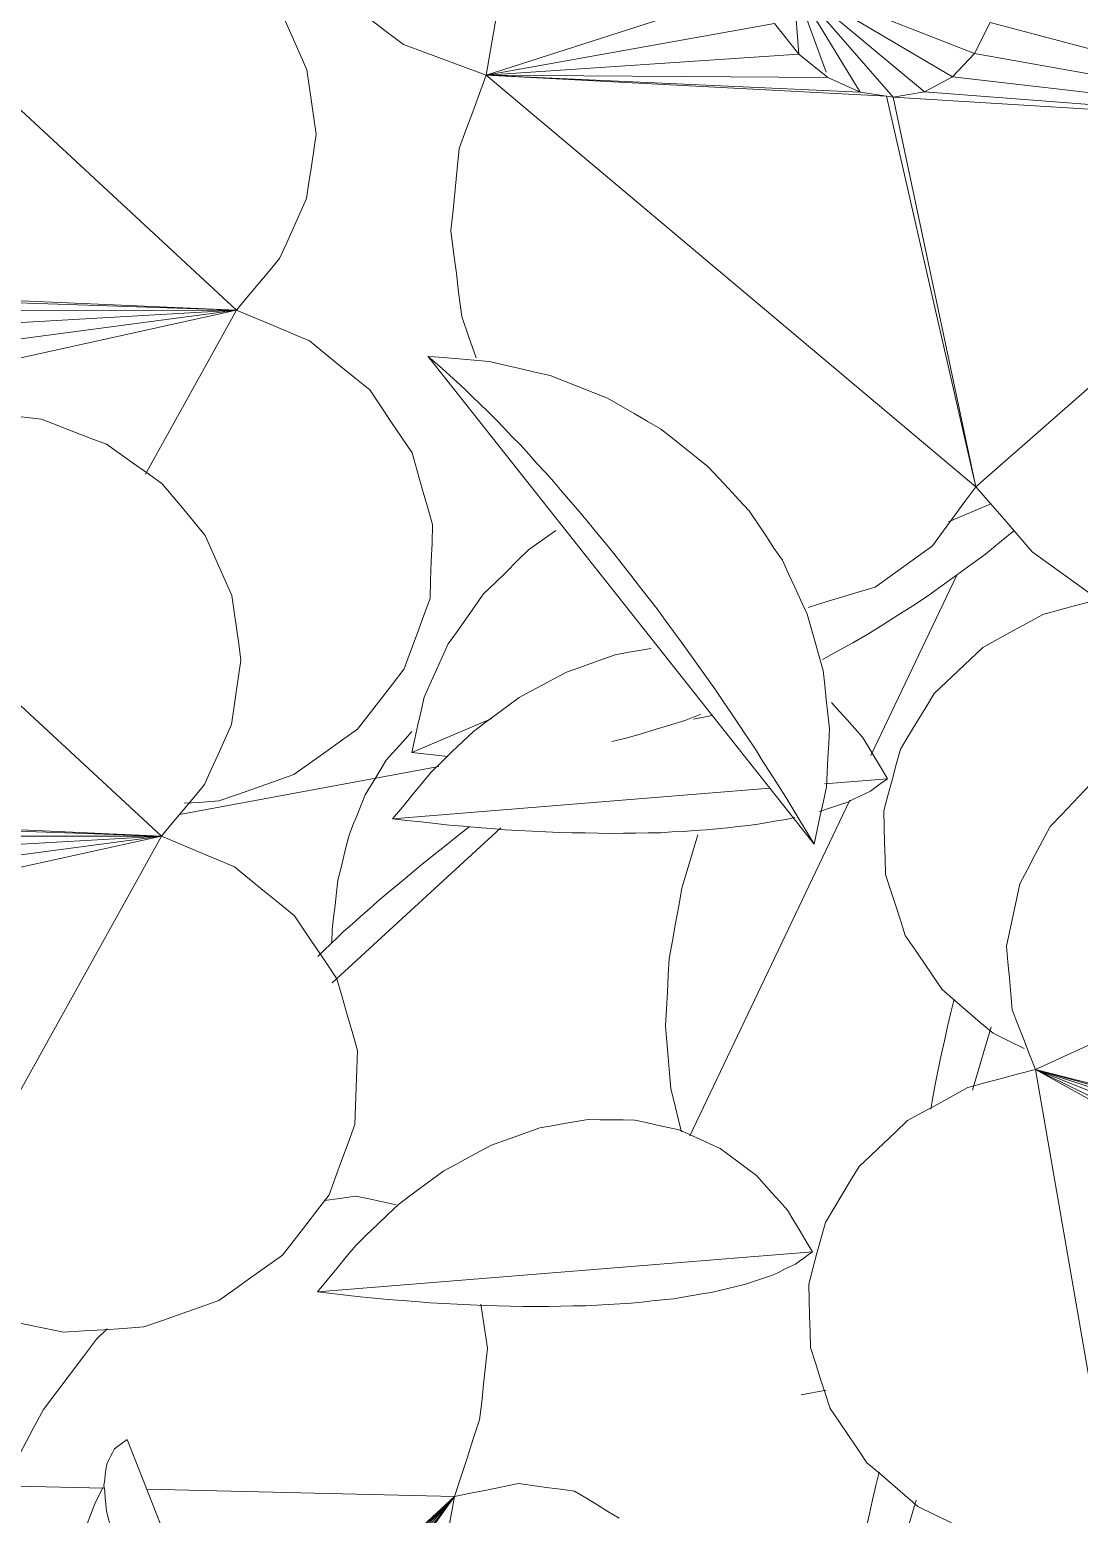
# Model space of a CAD drawing. Header units: metres. Extents: x -18.34 to -13.25, y -25.49 to -16.26.
# Drawn here: x -15.2278 to -15.1553, y -21.1743 to -21.0717 of the extents above; entities that cross this region are included whole.
import ezdxf

# ---------------------------------------------------------------- set-up
doc = ezdxf.new("R2010")
doc.units = ezdxf.units.M
doc.layers.add('Importações nas famílias', color=7, linetype='Continuous', lineweight=5)
doc.layers.add('Vegetação', color=7, linetype='Continuous', lineweight=5)

# ---------------------------------------------------------------- blocks, each defined once
blk = doc.blocks.new('Planta_pergolado_12200 - plantas pergolado_skp_Component_12-V3897-Pavimento 02 - Executivo')
at = {"layer": 'Importações nas famílias', "color": 9}
blk.add_line((-0.10183, 0.46275), (-0.13554, 0.43607), dxfattribs=at)
at = {"layer": 'Importações nas famílias', "color": 9, "flags": 128}
for points in [[(-0.10183, 0.46275), (-0.10227, 0.46225), (-0.10271, 0.46174), (-0.10316, 0.46124), (-0.1036, 0.46074)], [(-0.1022, 0.45848), (-0.1021, 0.45955), (-0.10201, 0.46061), (-0.10192, 0.46168), (-0.10184, 0.46261)], [(-0.1036, 0.46074), (-0.10411, 0.4602), (-0.10463, 0.45967), (-0.10514, 0.45913), (-0.10565, 0.4586)], [(-0.10565, 0.4586), (-0.10623, 0.45804), (-0.10681, 0.45748), (-0.10739, 0.45692), (-0.10796, 0.45636)], [(-0.10317, 0.4543), (-0.10293, 0.45535), (-0.10268, 0.45639), (-0.10244, 0.45743), (-0.1022, 0.45848)], [(-0.10796, 0.45636), (-0.1086, 0.45578), (-0.10924, 0.45521), (-0.10987, 0.45463), (-0.11051, 0.45405)], [(-0.11051, 0.45405), (-0.1112, 0.45346), (-0.11189, 0.45287), (-0.11258, 0.45228), (-0.11327, 0.45169)], [(-0.10473, 0.45034), (-0.10434, 0.45133), (-0.10395, 0.45232), (-0.10356, 0.45331), (-0.10317, 0.4543)], [(-0.11327, 0.45169), (-0.114, 0.4511), (-0.11473, 0.45051), (-0.11546, 0.44991), (-0.11619, 0.44932)], [(-0.10685, 0.44667), (-0.10632, 0.44759), (-0.10579, 0.4485), (-0.10526, 0.44942), (-0.10473, 0.45034)], [(-0.11619, 0.44932), (-0.11696, 0.44872), (-0.11773, 0.44813), (-0.1185, 0.44754), (-0.11927, 0.44694)], [(-0.11927, 0.44694), (-0.12006, 0.44636), (-0.12086, 0.44577), (-0.12165, 0.44519), (-0.12245, 0.4446)], [(-0.10946, 0.44338), (-0.10881, 0.44421), (-0.10815, 0.44503), (-0.1075, 0.44585), (-0.10685, 0.44667)], [(-0.12245, 0.4446), (-0.12326, 0.44403), (-0.12407, 0.44346), (-0.12489, 0.44289), (-0.1257, 0.44232)], [(-0.11251, 0.44056), (-0.11175, 0.44127), (-0.11099, 0.44197), (-0.11022, 0.44268), (-0.10946, 0.44338)], [(-0.1257, 0.44232), (-0.12652, 0.44177), (-0.12735, 0.44122), (-0.12817, 0.44067), (-0.12899, 0.44012)], [(-0.12899, 0.44012), (-0.12982, 0.4396), (-0.13064, 0.43908), (-0.13146, 0.43856), (-0.13229, 0.43803)], [(-0.11593, 0.43826), (-0.11508, 0.43884), (-0.11422, 0.43941), (-0.11337, 0.43999), (-0.11251, 0.44056)], [(-0.13229, 0.43803), (-0.1331, 0.43754), (-0.13391, 0.43705), (-0.13473, 0.43656), (-0.13554, 0.43607)], [(-0.11964, 0.43655), (-0.11871, 0.43698), (-0.11779, 0.4374), (-0.11686, 0.43783), (-0.11593, 0.43826)], [(-0.13554, 0.43607), (-0.13456, 0.43586), (-0.13357, 0.43564), (-0.13258, 0.43543), (-0.13159, 0.43521)], [(-0.12355, 0.43545), (-0.12257, 0.43572), (-0.12159, 0.436), (-0.12062, 0.43627), (-0.11964, 0.43655)], [(-0.13159, 0.43521), (-0.13059, 0.43516), (-0.12958, 0.43511), (-0.12857, 0.43505), (-0.12756, 0.435)], [(-0.12756, 0.435), (-0.12656, 0.43511), (-0.12555, 0.43523), (-0.12455, 0.43534), (-0.12355, 0.43545)]]:
    blk.add_lwpolyline(points, dxfattribs=at)
blk = doc.blocks.new('Planta_pergolado_12200 - plantas pergolado_skp_Component_12-V2000-Pavimento 02 - Executivo')
at = {"layer": 'Importações nas famílias', "color": 9}
blk.add_line((-0.16648, -0.47036), (-0.16372, -0.43618), dxfattribs=at)
at = {"layer": 'Importações nas famílias', "color": 9, "flags": 128}
for points in [[(-0.16457, -0.43736), (-0.16435, -0.43707), (-0.16414, -0.43677), (-0.16393, -0.43647), (-0.16372, -0.43618)], [(-0.16372, -0.43618), (-0.163, -0.43661), (-0.16228, -0.43704), (-0.16156, -0.43747), (-0.16084, -0.43791)], [(-0.16532, -0.43894), (-0.16513, -0.43854), (-0.16494, -0.43815), (-0.16475, -0.43776), (-0.16457, -0.43736)], [(-0.16084, -0.43791), (-0.16024, -0.43844), (-0.15964, -0.43898), (-0.15904, -0.43951), (-0.15844, -0.44005)], [(-0.16597, -0.44088), (-0.16581, -0.44039), (-0.16565, -0.43991), (-0.16548, -0.43942), (-0.16532, -0.43894)], [(-0.15844, -0.44005), (-0.15797, -0.44068), (-0.1575, -0.44131), (-0.15704, -0.44193), (-0.15657, -0.44256)], [(-0.16652, -0.44317), (-0.16638, -0.4426), (-0.16625, -0.44203), (-0.16611, -0.44145), (-0.16597, -0.44088)], [(-0.15657, -0.44256), (-0.15625, -0.44327), (-0.15593, -0.44397), (-0.15561, -0.44468), (-0.15529, -0.44538)], [(-0.16695, -0.44579), (-0.16684, -0.44514), (-0.16673, -0.44448), (-0.16662, -0.44383), (-0.16652, -0.44317)], [(-0.16725, -0.4487), (-0.16718, -0.44797), (-0.1671, -0.44725), (-0.16702, -0.44652), (-0.16695, -0.44579)], [(-0.15529, -0.44538), (-0.15512, -0.44615), (-0.15495, -0.44691), (-0.15478, -0.44768), (-0.15461, -0.44845)], [(-0.16744, -0.45187), (-0.16739, -0.45108), (-0.16735, -0.45029), (-0.1673, -0.44949), (-0.16725, -0.4487)], [(-0.15461, -0.44845), (-0.1546, -0.44925), (-0.15459, -0.45006), (-0.15458, -0.45087), (-0.15456, -0.45168)], [(-0.1675, -0.45528), (-0.16748, -0.45442), (-0.16747, -0.45357), (-0.16745, -0.45272), (-0.16744, -0.45187)], [(-0.15456, -0.45168), (-0.15471, -0.45251), (-0.15485, -0.45334), (-0.155, -0.45418), (-0.15514, -0.45501)], [(-0.16743, -0.45886), (-0.16744, -0.45797), (-0.16746, -0.45707), (-0.16748, -0.45617), (-0.1675, -0.45528)], [(-0.15514, -0.45501), (-0.15544, -0.45584), (-0.15574, -0.45668), (-0.15604, -0.45752), (-0.15634, -0.45835)], [(-0.15634, -0.45835), (-0.15678, -0.45917), (-0.15722, -0.45999), (-0.15767, -0.46082), (-0.15811, -0.46164)], [(-0.16723, -0.4626), (-0.16728, -0.46167), (-0.16733, -0.46073), (-0.16738, -0.4598), (-0.16743, -0.45886)], [(-0.16692, -0.46645), (-0.167, -0.46549), (-0.16708, -0.46453), (-0.16715, -0.46357), (-0.16723, -0.4626)], [(-0.15811, -0.46164), (-0.15869, -0.46242), (-0.15927, -0.46321), (-0.15985, -0.46399), (-0.16043, -0.46478)], [(-0.16043, -0.46478), (-0.16114, -0.46551), (-0.16184, -0.46625), (-0.16254, -0.46698), (-0.16325, -0.46771)], [(-0.16648, -0.47036), (-0.16659, -0.46939), (-0.1667, -0.46841), (-0.16681, -0.46743), (-0.16692, -0.46645)], [(-0.16325, -0.46771), (-0.16405, -0.46838), (-0.16486, -0.46904), (-0.16567, -0.4697), (-0.16648, -0.47036)]]:
    blk.add_lwpolyline(points, dxfattribs=at)
blk = doc.blocks.new('Planta_pergolado_12200 - plantas pergolado_skp_Component_12-V675-Pavimento 02 - Executivo')
at = {"layer": 'Importações nas famílias', "color": 9}
for p, q in [((-0.2864, -0.44083), (-0.26669, -0.43502)), ((-0.26477, -0.43757), (-0.26568, -0.43781))]:
    blk.add_line(p, q, dxfattribs=at)
at = {"layer": 'Importações nas famílias', "color": 9, "flags": 128}
for points in [[(-0.27252, -0.42964), (-0.27172, -0.42935), (-0.27093, -0.42906), (-0.27014, -0.42878), (-0.26954, -0.42856)], [(-0.27561, -0.43117), (-0.27483, -0.43079), (-0.27406, -0.43041), (-0.27329, -0.43002), (-0.27252, -0.42964)], [(-0.27857, -0.43308), (-0.27783, -0.43261), (-0.27709, -0.43213), (-0.27635, -0.43165), (-0.27561, -0.43117)], [(-0.28138, -0.43535), (-0.28068, -0.43478), (-0.27997, -0.43422), (-0.27927, -0.43365), (-0.27857, -0.43308)], [(-0.284, -0.43794), (-0.28334, -0.43729), (-0.28269, -0.43664), (-0.28203, -0.436), (-0.28138, -0.43535)], [(-0.2864, -0.44083), (-0.2858, -0.44011), (-0.2852, -0.43938), (-0.2846, -0.43866), (-0.284, -0.43794)], [(-0.26568, -0.43781), (-0.26667, -0.43803), (-0.26765, -0.43825), (-0.26864, -0.43847), (-0.26962, -0.43869)], [(-0.26962, -0.43869), (-0.27065, -0.43888), (-0.27169, -0.43907), (-0.27272, -0.43926), (-0.27376, -0.43945)], [(-0.278, -0.44007), (-0.27906, -0.44018), (-0.28013, -0.4403), (-0.28119, -0.44041), (-0.28225, -0.44053)], [(-0.27376, -0.43945), (-0.27482, -0.4396), (-0.27588, -0.43976), (-0.27694, -0.43991), (-0.278, -0.44007)], [(-0.28225, -0.44053), (-0.28329, -0.4406), (-0.28433, -0.44068), (-0.28537, -0.44075), (-0.2864, -0.44083)]]:
    blk.add_lwpolyline(points, dxfattribs=at)
blk = doc.blocks.new('Planta_pergolado_12200 - plantas pergolado_skp_Component_17-V3899-Pavimento 02 - Executivo')
at = {"layer": 'Importações nas famílias', "color": 9}
for p, q in [((-0.18432, 0.41503), (-0.15111, 0.42078)), ((-0.16268, 0.39996), (-0.15111, 0.42078)), ((-0.16164, 0.39933), (-0.15111, 0.42078)), ((-0.16021, 0.39782), (-0.15111, 0.42078)), ((-0.15918, 0.39595), (-0.15111, 0.42078)), ((-0.15111, 0.42078), (-0.15862, 0.39384)), ((-0.15111, 0.42078), (-0.15857, 0.39165)), ((-0.13588, 0.38752), (-0.15111, 0.42078))]:
    blk.add_line(p, q, dxfattribs=at)
at = {"layer": 'Importações nas famílias', "color": 9, "flags": 128}
for points in [[(-0.17453, 0.43495), (-0.17348, 0.4353), (-0.17243, 0.43564), (-0.17138, 0.43598), (-0.17033, 0.43632)], [(-0.17033, 0.43632), (-0.16923, 0.43635), (-0.16813, 0.43638), (-0.16704, 0.43641), (-0.16594, 0.43644)], [(-0.16594, 0.43644), (-0.16487, 0.43615), (-0.16381, 0.43587), (-0.16274, 0.43558), (-0.16168, 0.43529)], [(-0.17828, 0.43242), (-0.17734, 0.43305), (-0.17641, 0.43369), (-0.17547, 0.43432), (-0.17453, 0.43495)], [(-0.16168, 0.43529), (-0.16071, 0.43471), (-0.15975, 0.43413), (-0.15879, 0.43355), (-0.15782, 0.43296)], [(-0.15782, 0.43296), (-0.15703, 0.43212), (-0.15623, 0.43128), (-0.15544, 0.43045), (-0.15464, 0.42961)], [(-0.1813, 0.4289), (-0.18054, 0.42978), (-0.17979, 0.43066), (-0.17903, 0.43154), (-0.17828, 0.43242)], [(-0.1834, 0.42462), (-0.18287, 0.42569), (-0.18235, 0.42676), (-0.18183, 0.42783), (-0.1813, 0.4289)], [(-0.15464, 0.42961), (-0.15407, 0.42857), (-0.1535, 0.42753), (-0.15293, 0.42649), (-0.15235, 0.42545)], [(-0.15235, 0.42545), (-0.15204, 0.42428), (-0.15173, 0.42312), (-0.15142, 0.42195), (-0.15111, 0.42078)], [(-0.14698, 0.4224), (-0.14588, 0.42249), (-0.14479, 0.42258), (-0.14369, 0.42268), (-0.1426, 0.42277)], [(-0.1426, 0.42277), (-0.14152, 0.42254), (-0.14044, 0.42232), (-0.13937, 0.4221), (-0.13829, 0.42187)], [(-0.15111, 0.42078), (-0.15008, 0.42119), (-0.14904, 0.42159), (-0.14801, 0.42199), (-0.14698, 0.4224)], [(-0.13829, 0.42187), (-0.1373, 0.42134), (-0.13631, 0.42082), (-0.13532, 0.42029), (-0.13433, 0.41977)], [(-0.13433, 0.41977), (-0.1335, 0.41897), (-0.13266, 0.41818), (-0.13183, 0.41739), (-0.131, 0.4166)]]:
    blk.add_lwpolyline(points, dxfattribs=at)
blk = doc.blocks.new('Planta_pergolado_12200 - plantas pergolado_skp_Component_16-V3900-Pavimento 02 - Executivo')
at = {"extrusion": (0, 0, -1), "zscale": -1, "rotation": 180}
for name, p in [('Planta_pergolado_12200 - plantas pergolado_skp_Component_12-V2000-Pavimento 02 - Executivo', (0, 0)), ('Planta_pergolado_12200 - plantas pergolado_skp_Component_12-V675-Pavimento 02 - Executivo', (-0.08583, -0.006))]:
    blk.add_blockref(name, p, dxfattribs=at)
for name in ['Planta_pergolado_12200 - plantas pergolado_skp_Component_12-V3897-Pavimento 02 - Executivo', 'Planta_pergolado_12200 - plantas pergolado_skp_Component_17-V3899-Pavimento 02 - Executivo']:
    blk.add_blockref(name, (0, 0))
blk = doc.blocks.new('Planta_pergolado_12200 - plantas pergolado_skp_Component_12-V694-Pavimento 02 - Executivo')
at = {"layer": 'Importações nas famílias', "color": 9}
for p, q in [((-0.13138, -0.43535), (-0.13103, -0.43099)), ((-0.13383, -0.43799), (-0.13369, -0.43741)), ((-0.13379, -0.46518), (-0.13168, -0.43912))]:
    blk.add_line(p, q, dxfattribs=at)
at = {"layer": 'Importações nas famílias', "color": 9, "flags": 128}
for points in [[(-0.13188, -0.43218), (-0.13166, -0.43188), (-0.13145, -0.43159), (-0.13124, -0.43129), (-0.13103, -0.43099)], [(-0.13103, -0.43099), (-0.13031, -0.43142), (-0.12959, -0.43186), (-0.12887, -0.43229), (-0.12815, -0.43272)], [(-0.13263, -0.43375), (-0.13244, -0.43336), (-0.13225, -0.43296), (-0.13207, -0.43257), (-0.13188, -0.43218)], [(-0.12815, -0.43272), (-0.12755, -0.43326), (-0.12695, -0.43379), (-0.12635, -0.43433), (-0.12575, -0.43486)], [(-0.13329, -0.43569), (-0.13312, -0.43521), (-0.13296, -0.43472), (-0.1328, -0.43424), (-0.13263, -0.43375)], [(-0.13426, -0.4406), (-0.13415, -0.43995), (-0.13404, -0.4393), (-0.13394, -0.43864), (-0.13383, -0.43799)], [(-0.13456, -0.44352), (-0.13449, -0.44279), (-0.13441, -0.44206), (-0.13433, -0.44133), (-0.13426, -0.4406)], [(-0.13475, -0.44669), (-0.1347, -0.4459), (-0.13466, -0.4451), (-0.13461, -0.44431), (-0.13456, -0.44352)], [(-0.13481, -0.45009), (-0.13479, -0.44924), (-0.13478, -0.44839), (-0.13476, -0.44754), (-0.13475, -0.44669)], [(-0.12202, -0.44733), (-0.12217, -0.44816), (-0.12231, -0.44899), (-0.12245, -0.44982)], [(-0.13474, -0.45368), (-0.13476, -0.45278), (-0.13477, -0.45188), (-0.13479, -0.45099), (-0.13481, -0.45009)], [(-0.12245, -0.44982), (-0.12275, -0.45066), (-0.12305, -0.45149), (-0.12335, -0.45233), (-0.12365, -0.45317)], [(-0.12365, -0.45317), (-0.12409, -0.45399), (-0.12454, -0.45481), (-0.12498, -0.45563), (-0.12542, -0.45645)], [(-0.13455, -0.45742), (-0.13459, -0.45648), (-0.13464, -0.45555), (-0.13469, -0.45461), (-0.13474, -0.45368)], [(-0.12542, -0.45645), (-0.126, -0.45724), (-0.12659, -0.45802), (-0.12717, -0.45881), (-0.12775, -0.45959)], [(-0.13423, -0.46126), (-0.13431, -0.4603), (-0.13439, -0.45934), (-0.13447, -0.45838), (-0.13455, -0.45742)], [(-0.12775, -0.45959), (-0.12845, -0.46033), (-0.12915, -0.46106), (-0.12985, -0.46179), (-0.13056, -0.46253)], [(-0.13379, -0.46518), (-0.1339, -0.4642), (-0.13401, -0.46322), (-0.13412, -0.46224), (-0.13423, -0.46126)], [(-0.13056, -0.46253), (-0.13137, -0.46319), (-0.13217, -0.46385), (-0.13298, -0.46451), (-0.13379, -0.46518)]]:
    blk.add_lwpolyline(points, dxfattribs=at)
blk = doc.blocks.new('Planta_pergolado_12200 - plantas pergolado_skp_Component_12-V695-Pavimento 02 - Executivo')
at = {"layer": 'Importações nas famílias', "color": 9}
for p, q in [((-0.15254, -0.42513), (-0.14817, -0.42384)), ((-0.14626, -0.42639), (-0.14717, -0.42663))]:
    blk.add_line(p, q, dxfattribs=at)
at = {"layer": 'Importações nas famílias', "color": 9, "flags": 128}
for points in [[(-0.14717, -0.42663), (-0.14815, -0.42685), (-0.14914, -0.42707), (-0.15012, -0.42729), (-0.15111, -0.42751)], [(-0.15111, -0.42751), (-0.15214, -0.4277), (-0.15317, -0.42789), (-0.15385, -0.42801)]]:
    blk.add_lwpolyline(points, dxfattribs=at)
blk = doc.blocks.new('Planta_pergolado_12200 - plantas pergolado_skp_Component_17-V3918-Pavimento 02 - Executivo')
at = {"layer": 'Importações nas famílias', "color": 9}
for p, q in [((-0.12935, 0.4137), (-0.11876, 0.41554)), ((-0.12761, 0.39907), (-0.11988, 0.41297)), ((-0.12895, 0.39415), (-0.12005, 0.41229)), ((-0.12752, 0.39263), (-0.12053, 0.41028)), ((-0.12649, 0.39076), (-0.12081, 0.40824)), ((-0.12075, 0.40726), (-0.12593, 0.38865)), ((-0.12071, 0.40667), (-0.12588, 0.38646)), ((-0.1032, 0.38234), (-0.10936, 0.3958)), ((-0.13038, 0.39289), (-0.12895, 0.39415)), ((-0.12895, 0.39415), (-0.12752, 0.39263)), ((-0.13408, 0.38886), (-0.12752, 0.39263)), ((-0.12752, 0.39263), (-0.12649, 0.39076)), ((-0.13526, 0.38783), (-0.12649, 0.39076)), ((-0.12649, 0.39076), (-0.12593, 0.38865)), ((-0.13527, 0.38752), (-0.12593, 0.38865)), ((-0.12593, 0.38865), (-0.12588, 0.38646)), ((-0.13531, 0.38693), (-0.12634, 0.38433)), ((-0.13527, 0.38722), (-0.12588, 0.38646)), ((-0.13522, 0.38655), (-0.12729, 0.3824)), ((-0.12597, 0.38603), (-0.12699, 0.35603)), ((-0.12597, 0.38603), (-0.12634, 0.38433)), ((-0.12588, 0.38646), (-0.12597, 0.38603)), ((-0.1032, 0.38234), (-0.12597, 0.38603)), ((-0.12588, 0.38646), (-0.1032, 0.38234)), ((-0.13455, 0.38558), (-0.12865, 0.38081)), ((-0.12634, 0.38433), (-0.12729, 0.3824)), ((-0.12634, 0.38433), (-0.12699, 0.35603)), ((-0.13336, 0.3833), (-0.13034, 0.37967)), ((-0.12729, 0.3824), (-0.12865, 0.38081)), ((-0.12729, 0.3824), (-0.12699, 0.35603)), ((-0.12699, 0.35603), (-0.1032, 0.38234)), ((-0.12865, 0.38081), (-0.13034, 0.37967)), ((-0.12865, 0.38081), (-0.12699, 0.35603)), ((-0.13034, 0.37967), (-0.13184, 0.37918)), ((-0.13034, 0.37967), (-0.12699, 0.35603)), ((-0.13126, 0.37476), (-0.12699, 0.35603)), ((-0.12699, 0.35603), (-0.13621, 0.36127))]:
    blk.add_line(p, q, dxfattribs=at)
at = {"layer": 'Importações nas famílias', "color": 9, "flags": 128}
for points in [[(-0.14185, 0.42977), (-0.14079, 0.43011), (-0.13974, 0.43045), (-0.13869, 0.4308), (-0.13764, 0.43114)], [(-0.13764, 0.43114), (-0.13654, 0.43117), (-0.13544, 0.4312), (-0.13435, 0.43123), (-0.13325, 0.43126)], [(-0.13325, 0.43126), (-0.13219, 0.43097), (-0.13112, 0.43068), (-0.13005, 0.4304), (-0.12899, 0.43011)], [(-0.12899, 0.43011), (-0.12802, 0.42953), (-0.12706, 0.42894), (-0.1261, 0.42836), (-0.12513, 0.42778)], [(-0.14559, 0.42723), (-0.14465, 0.42787), (-0.14372, 0.4285), (-0.14278, 0.42913), (-0.14185, 0.42977)], [(-0.12513, 0.42778), (-0.12434, 0.42694), (-0.12354, 0.4261), (-0.12275, 0.42526), (-0.12195, 0.42442)], [(-0.14861, 0.42371), (-0.14786, 0.42459), (-0.1471, 0.42547), (-0.14634, 0.42635), (-0.14559, 0.42723)], [(-0.14966, 0.42157), (-0.14914, 0.42264), (-0.14861, 0.42371)], [(-0.12195, 0.42442), (-0.12138, 0.42338), (-0.12081, 0.42234), (-0.12024, 0.4213), (-0.11967, 0.42027)], [(-0.11967, 0.42027), (-0.11936, 0.4191), (-0.11904, 0.41793), (-0.11873, 0.41676), (-0.11852, 0.41597)], [(-0.09483, 0.39317), (-0.0953, 0.39207), (-0.09578, 0.39097), (-0.09625, 0.38988), (-0.09672, 0.38878)], [(-0.09672, 0.38878), (-0.09744, 0.38786), (-0.09815, 0.38693), (-0.09886, 0.38601), (-0.09958, 0.38509)], [(-0.09958, 0.38509), (-0.10048, 0.3844), (-0.10139, 0.38371), (-0.10229, 0.38303), (-0.1032, 0.38234)], [(-0.1032, 0.38234), (-0.10253, 0.38137), (-0.10186, 0.3804), (-0.10119, 0.37944), (-0.10053, 0.37847)], [(-0.10053, 0.37847), (-0.10011, 0.37735), (-0.09969, 0.37622), (-0.09927, 0.3751), (-0.09885, 0.37397)], [(-0.09885, 0.37397), (-0.09871, 0.37276), (-0.09857, 0.37156), (-0.09843, 0.37035), (-0.09829, 0.36914)], [(-0.09829, 0.36914), (-0.09843, 0.36794), (-0.09857, 0.36673), (-0.09872, 0.36553), (-0.09886, 0.36432)], [(-0.09886, 0.36432), (-0.09928, 0.3632), (-0.0997, 0.36208), (-0.10012, 0.36095), (-0.10055, 0.35983)], [(-0.16013, 0.35726), (-0.16022, 0.35864), (-0.16029, 0.35974)], [(-0.10055, 0.35983), (-0.10121, 0.35887), (-0.10188, 0.3579), (-0.10255, 0.35694), (-0.10322, 0.35597)], [(-0.15834, 0.35207), (-0.15879, 0.35337), (-0.15923, 0.35466), (-0.15968, 0.35596), (-0.16013, 0.35726)], [(-0.12699, 0.35603), (-0.12751, 0.35477), (-0.12803, 0.35351), (-0.12855, 0.35225), (-0.12907, 0.35099)], [(-0.12351, 0.35306), (-0.12438, 0.3538), (-0.12525, 0.35455), (-0.12612, 0.35529), (-0.12699, 0.35603)], [(-0.10322, 0.35597), (-0.10409, 0.35524), (-0.10496, 0.3545), (-0.10583, 0.35376), (-0.1067, 0.35302)], [(-0.11946, 0.35119), (-0.12047, 0.35166), (-0.12148, 0.35212), (-0.1225, 0.35259), (-0.12351, 0.35306)], [(-0.1067, 0.35302), (-0.10772, 0.35256), (-0.10873, 0.35209), (-0.10974, 0.35163), (-0.11076, 0.35117)], [(-0.15528, 0.34768), (-0.15604, 0.34878), (-0.15681, 0.34988), (-0.15757, 0.35097), (-0.15834, 0.35207)], [(-0.12907, 0.35099), (-0.1299, 0.34995), (-0.13073, 0.34891), (-0.13155, 0.34787), (-0.13238, 0.34683)], [(-0.11511, 0.35054), (-0.1162, 0.3507), (-0.11728, 0.35087), (-0.11837, 0.35103), (-0.11946, 0.35119)], [(-0.11076, 0.35117), (-0.11185, 0.35101), (-0.11293, 0.35086), (-0.11402, 0.3507), (-0.11511, 0.35054)], [(-0.1512, 0.34445), (-0.15222, 0.34526), (-0.15324, 0.34607), (-0.15426, 0.34687), (-0.15528, 0.34768)], [(-0.13238, 0.34683), (-0.13344, 0.3461), (-0.13451, 0.34537), (-0.13557, 0.34464), (-0.13663, 0.34392)], [(-0.14647, 0.34267), (-0.14765, 0.34312), (-0.14883, 0.34356), (-0.15002, 0.34401), (-0.1512, 0.34445)], [(-0.13663, 0.34392), (-0.13784, 0.34356), (-0.13905, 0.3432), (-0.14026, 0.34285), (-0.14147, 0.34249)], [(-0.14147, 0.34249), (-0.14272, 0.34253), (-0.14397, 0.34258), (-0.14522, 0.34263), (-0.14647, 0.34267)]]:
    blk.add_lwpolyline(points, dxfattribs=at)
blk = doc.blocks.new('Planta_pergolado_12200 - plantas pergolado_skp_Component_16-V3919-Pavimento 02 - Executivo')
at = {"extrusion": (0, 0, -1), "zscale": -1, "rotation": 180}
for name in ['Planta_pergolado_12200 - plantas pergolado_skp_Component_12-V694-Pavimento 02 - Executivo', 'Planta_pergolado_12200 - plantas pergolado_skp_Component_12-V695-Pavimento 02 - Executivo']:
    blk.add_blockref(name, (0, 0), dxfattribs=at)
blk.add_blockref('Planta_pergolado_12200 - plantas pergolado_skp_Component_17-V3918-Pavimento 02 - Executivo', (0, 0))
blk = doc.blocks.new('Planta_pergolado_12200 - plantas pergolado_skp_-V3952-Pavimento 02 - Executivo')
at = {"layer": 'Importações nas famílias', "color": 9}
blk.add_line((-0.17326, 0.43523), (-0.1736, 0.43697), dxfattribs=at)
for name in ['Planta_pergolado_12200 - plantas pergolado_skp_Component_16-V3900-Pavimento 02 - Executivo', 'Planta_pergolado_12200 - plantas pergolado_skp_Component_16-V3919-Pavimento 02 - Executivo']:
    blk.add_blockref(name, (0, 0))
blk = doc.blocks.new('Planta_pergolado_12200 - plantas pergolado_skp_-V4061-Pavimento 02 - Executivo')
blk.add_blockref('Planta_pergolado_12200 - plantas pergolado_skp_-V3952-Pavimento 02 - Executivo', (0, 0))
blk = doc.blocks.new('Planta_pergolado_12200 - plantas pergolado_skp_Component_17-V2296-Pavimento 02 - Executivo')
at = {"layer": 'Importações nas famílias', "color": 9}
for p, q in [((-0.13498, -0.48115), (-0.16562, -0.49814)), ((-0.14008, -0.50417), (-0.13498, -0.48115)), ((-0.13814, -0.50479), (-0.13498, -0.48115)), ((-0.13641, -0.50593), (-0.13498, -0.48115)), ((-0.13502, -0.50752), (-0.13498, -0.48115)), ((-0.13498, -0.48115), (-0.11062, -0.50745)), ((-0.13405, -0.50944), (-0.13498, -0.48115)), ((-0.13367, -0.51115), (-0.13498, -0.48115))]:
    blk.add_line(p, q, dxfattribs=at)
at = {"layer": 'Importações nas famílias', "color": 9, "flags": 128}
for points in [[(-0.1498, -0.4676), (-0.15108, -0.46765), (-0.15236, -0.4677), (-0.15364, -0.46774), (-0.15492, -0.46779)], [(-0.14485, -0.46903), (-0.14609, -0.46867), (-0.14733, -0.46832), (-0.14857, -0.46796), (-0.1498, -0.4676)], [(-0.15492, -0.46779), (-0.15613, -0.46823), (-0.15735, -0.46868), (-0.15856, -0.46912), (-0.15977, -0.46957)], [(-0.15977, -0.46957), (-0.16082, -0.47038), (-0.16186, -0.47118), (-0.1629, -0.47199), (-0.16394, -0.47279)], [(-0.1405, -0.47195), (-0.14159, -0.47122), (-0.14268, -0.47049), (-0.14377, -0.46976), (-0.14485, -0.46903)], [(-0.16394, -0.47279), (-0.16473, -0.47389), (-0.16551, -0.47499), (-0.16629, -0.47609), (-0.16708, -0.47719)], [(-0.13711, -0.4761), (-0.13796, -0.47507), (-0.13881, -0.47403), (-0.13965, -0.47299), (-0.1405, -0.47195)], [(-0.12282, -0.47566), (-0.12393, -0.47582), (-0.12505, -0.47598), (-0.12616, -0.47614), (-0.12727, -0.4763)], [(-0.11837, -0.47628), (-0.11948, -0.47613), (-0.12059, -0.47597), (-0.12171, -0.47581), (-0.12282, -0.47566)], [(-0.13498, -0.48115), (-0.13551, -0.47989), (-0.13605, -0.47863), (-0.13658, -0.47736), (-0.13711, -0.4761)], [(-0.12727, -0.4763), (-0.12831, -0.47677), (-0.12935, -0.47724), (-0.13038, -0.47771), (-0.13142, -0.47818)], [(-0.11421, -0.47814), (-0.11525, -0.47767), (-0.11629, -0.47721), (-0.11733, -0.47675), (-0.11837, -0.47628)], [(-0.16708, -0.47719), (-0.16753, -0.47848), (-0.16799, -0.47978), (-0.16845, -0.48108), (-0.1689, -0.48237)], [(-0.13142, -0.47818), (-0.13231, -0.47892), (-0.1332, -0.47966), (-0.13409, -0.4804), (-0.13498, -0.48115)], [(-0.11065, -0.48109), (-0.11154, -0.48035), (-0.11243, -0.47961), (-0.11332, -0.47887), (-0.11421, -0.47814)], [(-0.10791, -0.48494), (-0.10859, -0.48398), (-0.10928, -0.48302), (-0.10996, -0.48205), (-0.11065, -0.48109)], [(-0.1689, -0.48237), (-0.169, -0.48376), (-0.16909, -0.48514), (-0.16918, -0.48652), (-0.16927, -0.48791)], [(-0.10618, -0.48944), (-0.10662, -0.48831), (-0.10705, -0.48719), (-0.10748, -0.48607), (-0.10791, -0.48494)], [(-0.16927, -0.48791), (-0.16899, -0.48926), (-0.16871, -0.49061), (-0.16843, -0.49197), (-0.16814, -0.49332)], [(-0.10559, -0.49426), (-0.10574, -0.49305), (-0.10589, -0.49185), (-0.10604, -0.49064), (-0.10618, -0.48944)]]:
    blk.add_lwpolyline(points, dxfattribs=at)
blk = doc.blocks.new('Planta_pergolado_12200 - plantas pergolado_skp_Component_16-V4146-Pavimento 02 - Executivo')
at = {"extrusion": (0, 0, -1), "zscale": -1, "rotation": 180}
blk.add_blockref('Planta_pergolado_12200 - plantas pergolado_skp_Component_17-V2296-Pavimento 02 - Executivo', (0, 0), dxfattribs=at)
blk = doc.blocks.new('Planta_pergolado_12200 - plantas pergolado_skp_Component_17-V4167-Pavimento 02 - Executivo')
at = {"layer": 'Importações nas famílias', "color": 9}
for p, q in [((-0.09733, 0.50596), (-0.09864, 0.47596)), ((-0.09771, 0.50426), (-0.09864, 0.47596)), ((-0.09868, 0.50233), (-0.09864, 0.47596)), ((-0.09864, 0.47596), (-0.07428, 0.50227)), ((-0.10007, 0.50074), (-0.09864, 0.47596)), ((-0.1018, 0.4996), (-0.09864, 0.47596)), ((-0.10374, 0.49898), (-0.09864, 0.47596)), ((-0.09864, 0.47596), (-0.10998, 0.48225))]:
    blk.add_line(p, q, dxfattribs=at)
at = {"layer": 'Importações nas famílias', "color": 9, "flags": 128}
for points in [[(-0.13256, 0.47719), (-0.13266, 0.47857), (-0.13272, 0.47959)], [(-0.13074, 0.472), (-0.13119, 0.4733), (-0.13165, 0.47459), (-0.13211, 0.47589), (-0.13256, 0.47719)], [(-0.09864, 0.47596), (-0.09917, 0.4747), (-0.09971, 0.47344), (-0.10024, 0.47218), (-0.10077, 0.47092)], [(-0.09508, 0.47299), (-0.09597, 0.47373), (-0.09686, 0.47448), (-0.09775, 0.47522), (-0.09864, 0.47596)], [(-0.09093, 0.47112), (-0.09197, 0.47159), (-0.093, 0.47205), (-0.09404, 0.47252), (-0.09508, 0.47299)], [(-0.07787, 0.47295), (-0.07891, 0.47249), (-0.07995, 0.47202), (-0.08099, 0.47156), (-0.08203, 0.4711)], [(-0.1276, 0.46761), (-0.12839, 0.46871), (-0.12917, 0.4698), (-0.12995, 0.4709), (-0.13074, 0.472)], [(-0.10077, 0.47092), (-0.10162, 0.46988), (-0.10247, 0.46884), (-0.10331, 0.4678), (-0.10416, 0.46676)], [(-0.08648, 0.47047), (-0.08759, 0.47063), (-0.0887, 0.47079), (-0.08982, 0.47096), (-0.09093, 0.47112)], [(-0.08203, 0.4711), (-0.08314, 0.47094), (-0.08425, 0.47078), (-0.08537, 0.47063), (-0.08648, 0.47047)], [(-0.12343, 0.46438), (-0.12448, 0.46519), (-0.12552, 0.466), (-0.12656, 0.4668), (-0.1276, 0.46761)], [(-0.10416, 0.46676), (-0.10525, 0.46603), (-0.10634, 0.4653), (-0.10743, 0.46457), (-0.10851, 0.46384)], [(-0.11858, 0.4626), (-0.11979, 0.46305), (-0.12101, 0.46349), (-0.12222, 0.46394), (-0.12343, 0.46438)], [(-0.10851, 0.46384), (-0.10975, 0.46349), (-0.11099, 0.46313), (-0.11223, 0.46277), (-0.11346, 0.46242)], [(-0.11346, 0.46242), (-0.11474, 0.46246), (-0.11602, 0.46251), (-0.1173, 0.46256), (-0.11858, 0.4626)]]:
    blk.add_lwpolyline(points, dxfattribs=at)
blk = doc.blocks.new('Planta_pergolado_12200 - plantas pergolado_skp_Component_16-V4168-Pavimento 02 - Executivo')
blk.add_blockref('Planta_pergolado_12200 - plantas pergolado_skp_Component_17-V4167-Pavimento 02 - Executivo', (0, 0))
blk = doc.blocks.new('Planta_pergolado_12200 - plantas pergolado_skp_Component_12-V1136-Pavimento 02 - Executivo')
at = {"layer": 'Importações nas famílias', "color": 9}
for p, q in [((-0.11328, -0.42679), (-0.11203, -0.42387)), ((-0.12697, -0.44493), (-0.12657, -0.44389)), ((-0.12844, -0.45004), (-0.12822, -0.44904)), ((-0.12922, -0.46386), (-0.12685, -0.45833))]:
    blk.add_line(p, q, dxfattribs=at)
at = {"layer": 'Importações nas famílias', "color": 9, "flags": 128}
for points in [[(-0.1155, -0.42423), (-0.11471, -0.42326), (-0.11391, -0.4223)], [(-0.11841, -0.42823), (-0.11768, -0.42723), (-0.11695, -0.42623), (-0.11623, -0.42523), (-0.1155, -0.42423)], [(-0.12104, -0.43236), (-0.12039, -0.43133), (-0.11973, -0.43029), (-0.11907, -0.42926), (-0.11841, -0.42823)], [(-0.12279, -0.4355), (-0.12221, -0.43445), (-0.12163, -0.4334), (-0.12104, -0.43236)], [(-0.12822, -0.44904), (-0.12791, -0.44802), (-0.1276, -0.44699), (-0.12729, -0.44596), (-0.12697, -0.44493)], [(-0.11386, -0.45391), (-0.11453, -0.45485), (-0.1152, -0.45579)], [(-0.1152, -0.45579), (-0.11597, -0.45657), (-0.11674, -0.45735), (-0.11751, -0.45813), (-0.11828, -0.45892)], [(-0.11828, -0.45892), (-0.11914, -0.45952), (-0.11999, -0.46013), (-0.12085, -0.46073), (-0.1217, -0.46134)], [(-0.12922, -0.46386), (-0.12931, -0.46302), (-0.1294, -0.46217), (-0.12949, -0.46137)], [(-0.1217, -0.46134), (-0.12262, -0.46176), (-0.12354, -0.46217), (-0.12446, -0.46259), (-0.12538, -0.463)], [(-0.12538, -0.463), (-0.12634, -0.46322), (-0.1273, -0.46343), (-0.12826, -0.46365), (-0.12922, -0.46386)]]:
    blk.add_lwpolyline(points, dxfattribs=at)
blk = doc.blocks.new('Planta_pergolado_12200 - plantas pergolado_skp_Component_17-V4176-Pavimento 02 - Executivo')
at = {"layer": 'Importações nas famílias', "color": 9}
for p, q in [((-0.08241, 0.45873), (-0.11085, 0.4249)), ((-0.08385, 0.43107), (-0.08241, 0.45873)), ((-0.08358, 0.43288), (-0.08241, 0.45873)), ((-0.08256, 0.43511), (-0.08241, 0.45873)), ((-0.08241, 0.45873), (-0.03999, 0.45132)), ((-0.07637, 0.44003), (-0.08241, 0.45873)), ((-0.07883, 0.43881), (-0.08241, 0.45873)), ((-0.08095, 0.43713), (-0.08241, 0.45873)), ((-0.08095, 0.43713), (-0.07883, 0.43881)), ((-0.07601, 0.4375), (-0.08392, 0.43061)), ((-0.07601, 0.4375), (-0.08358, 0.43288)), ((-0.07601, 0.4375), (-0.08356, 0.42844)), ((-0.08256, 0.43511), (-0.08095, 0.43713)), ((-0.07601, 0.4375), (-0.08253, 0.42651)), ((-0.07601, 0.4375), (-0.08219, 0.43524)), ((-0.07601, 0.4375), (-0.08095, 0.43713)), ((-0.07601, 0.4375), (-0.0809, 0.42498)), ((-0.08358, 0.43288), (-0.08256, 0.43511)), ((-0.08385, 0.43107), (-0.08358, 0.43288)), ((-0.11085, 0.4249), (-0.08385, 0.43107)), ((-0.08392, 0.43061), (-0.08385, 0.43107)), ((-0.08392, 0.43061), (-0.11085, 0.4249)), ((-0.086, 0.39658), (-0.08392, 0.43061)), ((-0.08356, 0.42844), (-0.08392, 0.43061)), ((-0.086, 0.39658), (-0.08356, 0.42844)), ((-0.08253, 0.42651), (-0.08356, 0.42844)), ((-0.08253, 0.42651), (-0.086, 0.39658)), ((-0.0809, 0.42498), (-0.08253, 0.42651)), ((-0.11085, 0.4249), (-0.10038, 0.41297)), ((-0.0809, 0.42498), (-0.086, 0.39658)), ((-0.07877, 0.42392), (-0.0809, 0.42498)), ((-0.07877, 0.42392), (-0.086, 0.39658))]:
    blk.add_line(p, q, dxfattribs=at)
at = {"layer": 'Importações nas famílias', "color": 9, "flags": 128}
for points in [[(-0.08028, 0.46442), (-0.07931, 0.46572), (-0.07834, 0.46702), (-0.07736, 0.46832), (-0.07639, 0.46962)], [(-0.08241, 0.45873), (-0.08188, 0.46015), (-0.08134, 0.46157), (-0.08081, 0.463), (-0.08028, 0.46442)], [(-0.09908, 0.46041), (-0.09759, 0.4606), (-0.09611, 0.46078), (-0.09463, 0.46097), (-0.09315, 0.46116)], [(-0.09315, 0.46116), (-0.09173, 0.46101), (-0.09031, 0.46087), (-0.08889, 0.46072), (-0.08747, 0.46058)], [(-0.10195, 0.45941), (-0.10051, 0.45991), (-0.09908, 0.46041)], [(-0.08747, 0.46058), (-0.0862, 0.46012), (-0.08494, 0.45965), (-0.08367, 0.45919), (-0.08241, 0.45873)], [(-0.11778, 0.43186), (-0.11813, 0.43302), (-0.11848, 0.43418), (-0.11883, 0.43533), (-0.11918, 0.43649)], [(-0.11494, 0.4279), (-0.11565, 0.42889), (-0.11636, 0.42988), (-0.11707, 0.43087), (-0.11778, 0.43186)], [(-0.11085, 0.4249), (-0.11187, 0.42565), (-0.11289, 0.4264), (-0.11392, 0.42715), (-0.11494, 0.4279)], [(-0.11534, 0.421), (-0.11422, 0.42198), (-0.11309, 0.42295), (-0.11197, 0.42392), (-0.11085, 0.4249)], [(-0.11868, 0.41641), (-0.11784, 0.41756), (-0.11701, 0.41871), (-0.11617, 0.41985), (-0.11534, 0.421)]]:
    blk.add_lwpolyline(points, dxfattribs=at)
blk = doc.blocks.new('Planta_pergolado_12200 - plantas pergolado_skp_Component_16-V4177-Pavimento 02 - Executivo')
blk.add_blockref('Planta_pergolado_12200 - plantas pergolado_skp_Component_17-V4176-Pavimento 02 - Executivo', (0, 0))
at = {"extrusion": (0, 0, -1), "zscale": -1, "rotation": 180}
blk.add_blockref('Planta_pergolado_12200 - plantas pergolado_skp_Component_12-V1136-Pavimento 02 - Executivo', (0, 0), dxfattribs=at)
blk = doc.blocks.new('Planta_pergolado_12200 - plantas pergolado_skp_Component_12-V1161-Pavimento 02 - Executivo')
at = {"layer": 'Importações nas famílias', "color": 9}
for p, q in [((-0.11695, -0.42621), (-0.12942, -0.43214)), ((-0.13251, -0.43361), (-0.1557, -0.44465))]:
    blk.add_line(p, q, dxfattribs=at)
at = {"layer": 'Importações nas famílias', "color": 9, "flags": 128}
for points in [[(-0.13859, -0.4452), (-0.13736, -0.44483), (-0.13613, -0.44447), (-0.1349, -0.4441)], [(-0.14344, -0.44607), (-0.14223, -0.44586), (-0.14101, -0.44564), (-0.1398, -0.44542), (-0.13859, -0.4452)], [(-0.15542, -0.44523), (-0.15443, -0.44548), (-0.15344, -0.44572), (-0.15245, -0.44597)], [(-0.15245, -0.44597), (-0.15136, -0.44606), (-0.15027, -0.44615), (-0.14919, -0.44624), (-0.1481, -0.44633)], [(-0.1481, -0.44633), (-0.14693, -0.44627), (-0.14577, -0.4462), (-0.1446, -0.44614), (-0.14344, -0.44607)]]:
    blk.add_lwpolyline(points, dxfattribs=at)
blk = doc.blocks.new('Planta_pergolado_12200 - plantas pergolado_skp_Component_12-V1162-Pavimento 02 - Executivo')
at = {"layer": 'Importações nas famílias', "color": 9}
for p, q in [((-0.13442, -0.45771), (-0.14512, -0.46935)), ((-0.14146, -0.46936), (-0.14237, -0.46937))]:
    blk.add_line(p, q, dxfattribs=at)
at = {"layer": 'Importações nas famílias', "color": 9, "flags": 128}
for points in [[(-0.13705, -0.46329), (-0.13637, -0.46244), (-0.1357, -0.46159), (-0.13502, -0.46075), (-0.13435, -0.4599)], [(-0.13948, -0.4662), (-0.13887, -0.46547), (-0.13827, -0.46474), (-0.13766, -0.46401), (-0.13705, -0.46329)], [(-0.12776, -0.46385), (-0.12826, -0.4643), (-0.12876, -0.46474), (-0.12925, -0.46518), (-0.12975, -0.46563)], [(-0.12975, -0.46563), (-0.13035, -0.46599), (-0.13094, -0.46635), (-0.13154, -0.46672), (-0.13214, -0.46708)], [(-0.14158, -0.46857), (-0.14106, -0.46798), (-0.14053, -0.46739), (-0.14001, -0.46679), (-0.13948, -0.4662)], [(-0.13214, -0.46708), (-0.13283, -0.46736), (-0.13353, -0.46764), (-0.13422, -0.46792), (-0.13491, -0.46819)], [(-0.1433, -0.47035), (-0.14287, -0.46991), (-0.14244, -0.46946), (-0.14201, -0.46902), (-0.14158, -0.46857)], [(-0.13491, -0.46819), (-0.13569, -0.46838), (-0.13647, -0.46857), (-0.13725, -0.46877), (-0.13803, -0.46896)], [(-0.13803, -0.46896), (-0.13889, -0.46906), (-0.13975, -0.46916), (-0.14061, -0.46926), (-0.14146, -0.46936)]]:
    blk.add_lwpolyline(points, dxfattribs=at)
blk = doc.blocks.new('Planta_pergolado_12200 - plantas pergolado_skp_Component_12-V1147-Pavimento 02 - Executivo')
at = {"layer": 'Importações nas famílias', "color": 9}
for p, q in [((-0.351, -0.48588), (-0.32148, -0.49755)), ((-0.32481, -0.49922), (-0.32593, -0.49978))]:
    blk.add_line(p, q, dxfattribs=at)
at = {"layer": 'Importações nas famílias', "color": 9, "flags": 128}
for points in [[(-0.35166, -0.4896), (-0.3515, -0.48867), (-0.35133, -0.48774), (-0.35116, -0.48681), (-0.351, -0.48588)], [(-0.351, -0.48588), (-0.35006, -0.48654), (-0.34913, -0.48719), (-0.34819, -0.48785), (-0.34726, -0.4885)], [(-0.34726, -0.4885), (-0.34635, -0.4891), (-0.34544, -0.48969), (-0.34454, -0.49029), (-0.34363, -0.49088)], [(-0.35165, -0.493), (-0.35166, -0.49215), (-0.35166, -0.4913), (-0.35166, -0.49045), (-0.35166, -0.4896)], [(-0.34363, -0.49088), (-0.34277, -0.49141), (-0.3419, -0.49194), (-0.34103, -0.49248), (-0.34017, -0.49301)], [(-0.35096, -0.49601), (-0.35114, -0.49526), (-0.35131, -0.49451), (-0.35148, -0.49376), (-0.35165, -0.493)], [(-0.34017, -0.49301), (-0.33935, -0.49346), (-0.33853, -0.49392), (-0.33771, -0.49438), (-0.3369, -0.49484)], [(-0.3369, -0.49484), (-0.33614, -0.49522), (-0.33538, -0.49561), (-0.33462, -0.49599), (-0.33386, -0.49637)], [(-0.34961, -0.49854), (-0.34995, -0.49791), (-0.35029, -0.49727), (-0.35063, -0.49664), (-0.35096, -0.49601)], [(-0.33386, -0.49637), (-0.33316, -0.49667), (-0.33247, -0.49698), (-0.33177, -0.49728), (-0.33108, -0.49758)], [(-0.34762, -0.50054), (-0.34812, -0.50004), (-0.34862, -0.49954), (-0.34911, -0.49904), (-0.34961, -0.49854)], [(-0.33108, -0.49758), (-0.33046, -0.4978), (-0.32984, -0.49801), (-0.32922, -0.49823), (-0.3286, -0.49845)], [(-0.3286, -0.49845), (-0.32806, -0.49858), (-0.32752, -0.49871), (-0.32698, -0.49884), (-0.32645, -0.49897)], [(-0.3232, -0.49896), (-0.32293, -0.49883), (-0.32267, -0.4987), (-0.3224, -0.49856), (-0.32214, -0.49843)], [(-0.32214, -0.49843), (-0.32197, -0.49821), (-0.32181, -0.49799), (-0.32164, -0.49777), (-0.32148, -0.49755)], [(-0.32645, -0.49897), (-0.32599, -0.49902), (-0.32554, -0.49906), (-0.32509, -0.4991), (-0.32464, -0.49915)], [(-0.32464, -0.49915), (-0.32428, -0.4991), (-0.32392, -0.49906), (-0.32356, -0.49901), (-0.3232, -0.49896)], [(-0.34505, -0.50197), (-0.3457, -0.50161), (-0.34634, -0.50125), (-0.34698, -0.5009), (-0.34762, -0.50054)], [(-0.32593, -0.49978), (-0.32702, -0.5002), (-0.32811, -0.50061), (-0.32921, -0.50103), (-0.3303, -0.50145)], [(-0.3303, -0.50145), (-0.33135, -0.50172), (-0.3324, -0.50198), (-0.33344, -0.50225), (-0.33449, -0.50252)], [(-0.34196, -0.50278), (-0.34273, -0.50258), (-0.34351, -0.50237), (-0.34428, -0.50217), (-0.34505, -0.50197)], [(-0.33449, -0.50252), (-0.33547, -0.50263), (-0.33645, -0.50274), (-0.33743, -0.50286), (-0.33841, -0.50297)], [(-0.33841, -0.50297), (-0.3393, -0.50292), (-0.34018, -0.50287), (-0.34107, -0.50283), (-0.34196, -0.50278)]]:
    blk.add_lwpolyline(points, dxfattribs=at)
blk = doc.blocks.new('Planta_pergolado_12200 - plantas pergolado_skp_Component_17-V4186-Pavimento 02 - Executivo')
at = {"layer": 'Importações nas famílias', "color": 9}
for p, q in [((-0.17987, 0.4921), (-0.18004, 0.48514)), ((-0.16904, 0.48491), (-0.16974, 0.48563)), ((-0.18011, 0.48216), (-0.18061, 0.46091)), ((-0.18061, 0.46091), (-0.1877, 0.46822)), ((-0.18061, 0.46091), (-0.18767, 0.46853)), ((-0.18779, 0.46712), (-0.18061, 0.46091)), ((-0.18775, 0.46773), (-0.18061, 0.46091)), ((-0.18805, 0.46625), (-0.18061, 0.46091)), ((-0.18792, 0.46654), (-0.18061, 0.46091)), ((-0.18853, 0.46234), (-0.18061, 0.46091))]:
    blk.add_line(p, q, dxfattribs=at)
at = {"layer": 'Importações nas famílias', "color": 9, "flags": 128}
for points in [[(-0.17461, 0.4893), (-0.17593, 0.49), (-0.17724, 0.4907), (-0.17856, 0.4914), (-0.17987, 0.4921)], [(-0.16974, 0.48563), (-0.17095, 0.48654), (-0.17217, 0.48746), (-0.17339, 0.48838), (-0.17461, 0.4893)], [(-0.15987, 0.46774), (-0.16002, 0.46882), (-0.16017, 0.46991)], [(-0.16046, 0.46494), (-0.16026, 0.46587), (-0.16006, 0.4668), (-0.15987, 0.46774)], [(-0.18061, 0.46091), (-0.17929, 0.46048), (-0.17797, 0.46004), (-0.17664, 0.45961), (-0.17532, 0.45917)], [(-0.17973, 0.45649), (-0.17995, 0.4576), (-0.18017, 0.4587), (-0.18039, 0.45981), (-0.18061, 0.46091)], [(-0.17532, 0.45917), (-0.17409, 0.45903), (-0.17285, 0.4589), (-0.17161, 0.45876), (-0.17037, 0.45862)], [(-0.17037, 0.45862), (-0.1693, 0.45878), (-0.16823, 0.45895), (-0.16733, 0.45909)], [(-0.18025, 0.45261), (-0.18012, 0.45358), (-0.17999, 0.45455), (-0.17986, 0.45552), (-0.17973, 0.45649)], [(-0.18211, 0.44954), (-0.18165, 0.45031), (-0.18118, 0.45108), (-0.18071, 0.45184), (-0.18025, 0.45261)]]:
    blk.add_lwpolyline(points, dxfattribs=at)
blk = doc.blocks.new('Planta_pergolado_12200 - plantas pergolado_skp_Component_16-V4187-Pavimento 02 - Executivo')
blk.add_blockref('Planta_pergolado_12200 - plantas pergolado_skp_Component_17-V4186-Pavimento 02 - Executivo', (0, 0))
at = {"extrusion": (0, 0, -1), "rotation": 180}
for name, p, zscale in [('Planta_pergolado_12200 - plantas pergolado_skp_Component_12-V1147-Pavimento 02 - Executivo', (-0.14481, -0.01403), -1), ('Planta_pergolado_12200 - plantas pergolado_skp_Component_12-V1162-Pavimento 02 - Executivo', (0, 0), -1.000000000000001), ('Planta_pergolado_12200 - plantas pergolado_skp_Component_12-V1161-Pavimento 02 - Executivo', (0, 0), -1)]:
    blk.add_blockref(name, p, dxfattribs=dict(at, zscale=zscale))
blk = doc.blocks.new('Planta_pergolado_12200 - plantas pergolado_skp_-V4190-Pavimento 02 - Executivo')
for name in ['Planta_pergolado_12200 - plantas pergolado_skp_Component_16-V4187-Pavimento 02 - Executivo', 'Planta_pergolado_12200 - plantas pergolado_skp_Component_16-V4177-Pavimento 02 - Executivo']:
    blk.add_blockref(name, (0, 0))
blk = doc.blocks.new('Planta_pergolado_12200 - plantas pergolado_skp_-V4191-Pavimento 02 - Executivo')
at = {"layer": 'Importações nas famílias', "color": 9}
for p, q in [((-0.13017, 0.462), (-0.1335, 0.47991)), ((-0.12666, 0.4431), (-0.1269, 0.44439))]:
    blk.add_line(p, q, dxfattribs=at)
for name in ['Planta_pergolado_12200 - plantas pergolado_skp_Component_16-V4146-Pavimento 02 - Executivo', 'Planta_pergolado_12200 - plantas pergolado_skp_Component_16-V4168-Pavimento 02 - Executivo', 'Planta_pergolado_12200 - plantas pergolado_skp_-V4190-Pavimento 02 - Executivo']:
    blk.add_blockref(name, (0, 0))
blk = doc.blocks.new('Planta_pergolado_12200 - plantas pergolado_skp_-V4293-Pavimento 02 - Executivo')
blk.add_blockref('Planta_pergolado_12200 - plantas pergolado_skp_-V4191-Pavimento 02 - Executivo', (0, 0))
blk = doc.blocks.new('Planta_pergolado_12200 - Planta_pergolado_12200-V4294-Pavimento 02 - Executivo')
for name in ['Planta_pergolado_12200 - plantas pergolado_skp_-V4293-Pavimento 02 - Executivo', 'Planta_pergolado_12200 - plantas pergolado_skp_-V4061-Pavimento 02 - Executivo']:
    blk.add_blockref(name, (0, 0))

msp = doc.modelspace()

# ---------------------------------------------------------------- block references
at = {"layer": 'Vegetação', "color": 9, "rotation": 89.99999999999997}
msp.add_blockref('Planta_pergolado_12200 - Planta_pergolado_12200-V4294-Pavimento 02 - Executivo', (-14.73752, -20.99245), dxfattribs=at)

doc.saveas('drawing.dxf')
